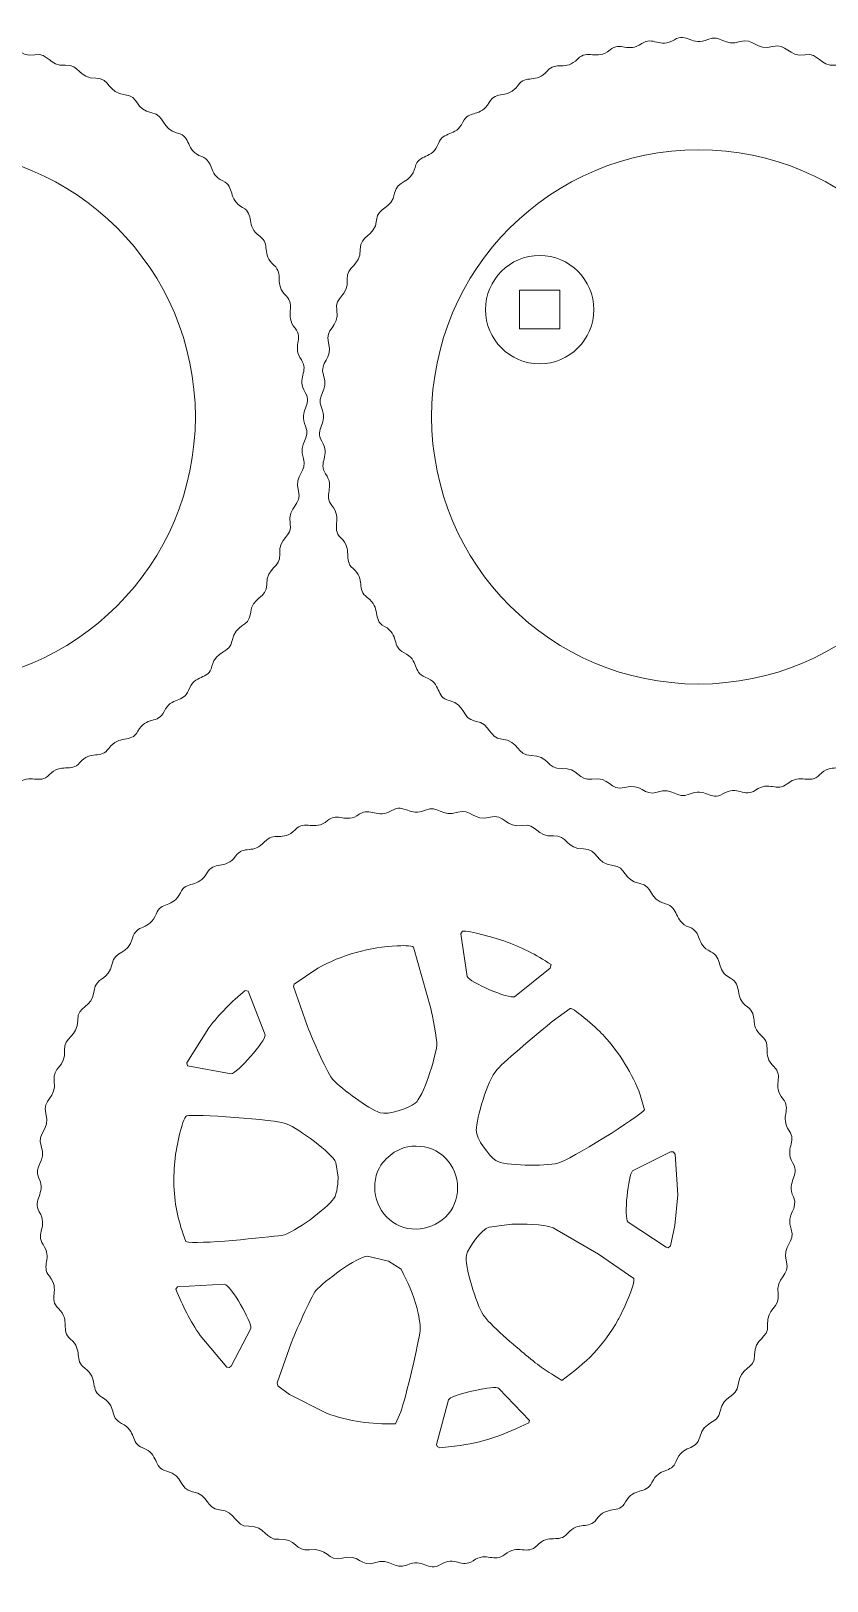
# Model space of a CAD drawing. Header units: centimetres. Extents: x -115 to 36, y 62 to 130.
# Drawn here: x -107.81 to -101.24, y 103.83 to 116.61 of the extents above; entities that cross this region are included whole.
import ezdxf

# ---------------------------------------------------------------- set-up
doc = ezdxf.new("R2010")
doc.units = ezdxf.units.CM
doc.header["$MEASUREMENT"] = 0
doc.layers.add('Camada 1', color=7, linetype='Continuous')

msp = doc.modelspace()

# ---------------------------------------------------------------- linework, layer by layer
at = {"layer": 'Camada 1', "lineweight": 9}
for points, knots in [([(-114.586, 128.83106), (-114.586, 129.51825), (-114.02377, 130.08052), (-113.33658, 130.08052), (-113.33658, 130.08052), (-113.33658, 130.08052), (-79.60186, 130.08052), (-79.60186, 130.08052), (-79.60186, 130.08052), (-78.91467, 130.08052), (-78.3524, 129.51825), (-78.3524, 128.83106), (-78.3524, 128.83106), (-78.3524, 128.83106), (-78.3524, 76.35485), (-78.3524, 76.35485), (-78.3524, 76.35485), (-78.3524, 75.66762), (-78.91467, 75.1054), (-79.60186, 75.1054), (-79.60186, 75.1054), (-79.60186, 75.1054), (-113.33658, 75.1054), (-113.33658, 75.1054), (-113.33658, 75.1054), (-114.02377, 75.1054), (-114.586, 75.66762), (-114.586, 76.35485), (-114.586, 76.35485), (-114.586, 76.35485), (-114.586, 128.83106), (-114.586, 128.83106)], [0, 0, 0, 0, 0.11111111, 0.11111111, 0.11111111, 0.11111111, 0.22222222, 0.22222222, 0.22222222, 0.22222222, 0.33333333, 0.33333333, 0.33333333, 0.33333333, 0.44444444, 0.44444444, 0.44444444, 0.44444444, 0.55555556, 0.55555556, 0.55555556, 0.55555556, 0.66666667, 0.66666667, 0.66666667, 0.66666667, 0.77777778, 0.77777778, 0.77777778, 0.77777778, 1, 1, 1, 1]), ([(-111.55192, 114.55641), (-111.56153, 114.67046), (-111.44121, 114.66235), (-111.44447, 114.80544), (-111.44447, 114.80544), (-111.44721, 114.92546), (-111.32231, 114.90186), (-111.30868, 115.04704), (-111.30868, 115.04704), (-111.29802, 115.16052), (-111.18498, 115.13024), (-111.16004, 115.26833), (-111.16004, 115.26833), (-111.13961, 115.38145), (-111.02568, 115.34133), (-110.99185, 115.48083), (-110.99185, 115.48083), (-110.96346, 115.5979), (-110.84876, 115.54236), (-110.79817, 115.67917), (-110.79817, 115.67917), (-110.75866, 115.78602), (-110.65705, 115.72771), (-110.5973, 115.85454), (-110.5973, 115.85454), (-110.54836, 115.95844), (-110.4485, 115.89039), (-110.37981, 116.01633), (-110.37981, 116.01633), (-110.32234, 116.12171), (-110.22589, 116.03904), (-110.1413, 116.15796), (-110.1413, 116.15796), (-110.07547, 116.25051), (-109.99256, 116.16853), (-109.90195, 116.27531), (-109.90195, 116.27531), (-109.82777, 116.36273), (-109.74891, 116.27133), (-109.65004, 116.37511), (-109.65004, 116.37511), (-109.56707, 116.4622), (-109.49547, 116.35692), (-109.38311, 116.45009), (-109.38311, 116.45009), (-109.29563, 116.52263), (-109.2367, 116.42188), (-109.12139, 116.50164), (-109.12139, 116.50164), (-109.02723, 116.56677), (-108.9745, 116.45835), (-108.85226, 116.53285), (-108.85226, 116.53285), (-108.74954, 116.59546), (-108.7075, 116.47513), (-108.57511, 116.53606), (-108.57511, 116.53606), (-108.47221, 116.58342), (-108.44031, 116.47102), (-108.30898, 116.51813), (-108.30898, 116.51813), (-108.2012, 116.55679), (-108.17806, 116.43844), (-108.04075, 116.47867), (-108.04075, 116.47867), (-107.92539, 116.51247), (-107.916, 116.38556), (-107.77226, 116.41008), (-107.77226, 116.41008), (-107.65993, 116.42925), (-107.65971, 116.31208), (-107.51996, 116.32381), (-107.51996, 116.32381), (-107.40585, 116.33339), (-107.41406, 116.21305), (-107.27101, 116.21636), (-107.27101, 116.21636), (-107.15101, 116.21914), (-107.17439, 116.0941), (-107.02937, 116.08057), (-107.02937, 116.08057), (-106.91592, 116.06999), (-106.94619, 115.95686), (-106.80808, 115.93197), (-106.80808, 115.93197), (-106.69508, 115.9116), (-106.73497, 115.79755), (-106.59554, 115.76374), (-106.59554, 115.76374), (-106.47844, 115.73534), (-106.53409, 115.62072), (-106.3972, 115.57006), (-106.3972, 115.57006), (-106.29034, 115.53051), (-106.34884, 115.42906), (-106.22183, 115.36919), (-106.22183, 115.36919), (-106.11797, 115.32024), (-106.18601, 115.2204), (-106.06008, 115.1517), (-106.06008, 115.1517), (-105.95463, 115.09417), (-106.03733, 114.99771), (-105.91841, 114.91319), (-105.91841, 114.91319), (-105.82597, 114.84749), (-105.90787, 114.76448), (-105.80106, 114.6738), (-105.80106, 114.6738), (-105.71358, 114.59953), (-105.80512, 114.52084), (-105.7013, 114.42193), (-105.7013, 114.42193), (-105.61424, 114.33899), (-105.71946, 114.26729), (-105.62632, 114.155), (-105.62632, 114.155), (-105.55374, 114.0675), (-105.65457, 114.00864), (-105.57477, 113.89328), (-105.57477, 113.89328), (-105.50961, 113.79909), (-105.61804, 113.74644), (-105.54357, 113.62416), (-105.54357, 113.62416), (-105.48096, 113.52135), (-105.60128, 113.4795), (-105.54031, 113.34695), (-105.54031, 113.34695), (-105.49301, 113.24411), (-105.60535, 113.21216), (-105.55828, 113.08083), (-105.55828, 113.08083), (-105.51964, 112.97304), (-105.63778, 112.95003), (-105.59765, 112.8126), (-105.59765, 112.8126), (-105.56396, 112.69724), (-105.69084, 112.68784), (-105.66633, 112.54415), (-105.66633, 112.54415), (-105.64716, 112.4318), (-105.76434, 112.43168), (-105.7526, 112.29181), (-105.7526, 112.29181), (-105.74302, 112.17772), (-105.86321, 112.18595), (-105.86001, 112.04286), (-105.86001, 112.04286), (-105.85733, 111.92275), (-105.98223, 111.9465), (-105.9958, 111.80131), (-105.9958, 111.80131), (-106.00642, 111.68774), (-106.11953, 111.71818), (-106.14444, 111.57997), (-106.14444, 111.57997), (-106.1648, 111.46699), (-106.27889, 111.50673), (-106.31267, 111.36743), (-106.31267, 111.36743), (-106.34104, 111.25044), (-106.45567, 111.30598), (-106.50635, 111.16914), (-106.50635, 111.16914), (-106.54598, 111.06214), (-106.64733, 111.12075), (-106.70718, 110.99376), (-106.70718, 110.99376), (-106.75618, 110.88979), (-106.85597, 110.95793), (-106.92471, 110.83197), (-106.92471, 110.83197), (-106.98222, 110.72659), (-107.0787, 110.80922), (-107.16322, 110.69034), (-107.16322, 110.69034), (-107.22904, 110.59777), (-107.31183, 110.67985), (-107.40261, 110.57295), (-107.40261, 110.57295), (-107.47683, 110.48555), (-107.55558, 110.57693), (-107.65448, 110.47319), (-107.65448, 110.47319), (-107.73751, 110.38609), (-107.80901, 110.49141), (-107.92141, 110.39821), (-107.92141, 110.39821), (-108.00886, 110.3257), (-108.06776, 110.42645), (-108.18313, 110.34667), (-108.18313, 110.34667), (-108.27731, 110.28154), (-108.3299, 110.38991), (-108.45226, 110.31546), (-108.45226, 110.31546), (-108.55504, 110.25292), (-108.59685, 110.37313), (-108.72942, 110.3122), (-108.72942, 110.3122), (-108.83227, 110.26493), (-108.86424, 110.37725), (-108.99554, 110.33017), (-108.99554, 110.33017), (-109.10334, 110.29152), (-109.12623, 110.4097), (-109.26377, 110.36954), (-109.26377, 110.36954), (-109.37912, 110.33586), (-109.38849, 110.46272), (-109.53222, 110.43822), (-109.53222, 110.43822), (-109.64457, 110.41907), (-109.64476, 110.53622), (-109.78456, 110.52449), (-109.78456, 110.52449), (-109.89866, 110.51491), (-109.89037, 110.63515), (-110.03355, 110.6319), (-110.03355, 110.6319), (-110.15353, 110.62918), (-110.13007, 110.75418), (-110.27511, 110.76773), (-110.27511, 110.76773), (-110.38855, 110.77833), (-110.35821, 110.89138), (-110.4964, 110.91633), (-110.4964, 110.91633), (-110.60947, 110.93674), (-110.56952, 111.05075), (-110.70894, 111.08456), (-110.70894, 111.08456), (-110.82602, 111.11295), (-110.7704, 111.2276), (-110.90728, 111.27824), (-110.90728, 111.27824), (-111.01424, 111.31781), (-110.95559, 111.41918), (-111.08265, 111.47907), (-111.08265, 111.47907), (-111.18653, 111.52804), (-111.11848, 111.62785), (-111.24444, 111.6966), (-111.24444, 111.6966), (-111.34985, 111.75413), (-111.2671, 111.85039), (-111.38607, 111.93507), (-111.38607, 111.93507), (-111.4786, 112.00093), (-111.3965, 112.08367), (-111.50346, 112.1745), (-111.50346, 112.1745), (-111.59085, 112.24871), (-111.49934, 112.32733), (-111.60322, 112.42637), (-111.60322, 112.42637), (-111.69029, 112.50938), (-111.58496, 112.58094), (-111.6782, 112.6933), (-111.6782, 112.6933), (-111.75075, 112.78073), (-111.6499, 112.83954), (-111.72975, 112.95502), (-111.72975, 112.95502), (-111.79485, 113.04917), (-111.68643, 113.10178), (-111.76096, 113.22415), (-111.76096, 113.22415), (-111.82355, 113.32691), (-111.70323, 113.36883), (-111.76417, 113.50126), (-111.76417, 113.50126), (-111.81157, 113.60426), (-111.69906, 113.63605), (-111.74624, 113.76743), (-111.74624, 113.76743), (-111.78491, 113.87513), (-111.66662, 113.89821), (-111.70683, 114.03571), (-111.70683, 114.03571), (-111.74055, 114.15099), (-111.61372, 114.16024), (-111.63819, 114.30416), (-111.63819, 114.30416), (-111.65729, 114.41653), (-111.54023, 114.41657), (-111.55192, 114.55641)], [0, 0, 0, 0, 0.01369863, 0.01369863, 0.01369863, 0.01369863, 0.02739726, 0.02739726, 0.02739726, 0.02739726, 0.04109589, 0.04109589, 0.04109589, 0.04109589, 0.05479452, 0.05479452, 0.05479452, 0.05479452, 0.06849315, 0.06849315, 0.06849315, 0.06849315, 0.08219178, 0.08219178, 0.08219178, 0.08219178, 0.09589041, 0.09589041, 0.09589041, 0.09589041, 0.10958904, 0.10958904, 0.10958904, 0.10958904, 0.12328767, 0.12328767, 0.12328767, 0.12328767, 0.1369863, 0.1369863, 0.1369863, 0.1369863, 0.15068493, 0.15068493, 0.15068493, 0.15068493, 0.16438356, 0.16438356, 0.16438356, 0.16438356, 0.17808219, 0.17808219, 0.17808219, 0.17808219, 0.19178082, 0.19178082, 0.19178082, 0.19178082, 0.20547945, 0.20547945, 0.20547945, 0.20547945, 0.21917808, 0.21917808, 0.21917808, 0.21917808, 0.23287671, 0.23287671, 0.23287671, 0.23287671, 0.24657534, 0.24657534, 0.24657534, 0.24657534, 0.26027397, 0.26027397, 0.26027397, 0.26027397, 0.2739726, 0.2739726, 0.2739726, 0.2739726, 0.28767123, 0.28767123, 0.28767123, 0.28767123, 0.30136986, 0.30136986, 0.30136986, 0.30136986, 0.31506849, 0.31506849, 0.31506849, 0.31506849, 0.32876712, 0.32876712, 0.32876712, 0.32876712, 0.34246575, 0.34246575, 0.34246575, 0.34246575, 0.35616438, 0.35616438, 0.35616438, 0.35616438, 0.36986301, 0.36986301, 0.36986301, 0.36986301, 0.38356164, 0.38356164, 0.38356164, 0.38356164, 0.39726027, 0.39726027, 0.39726027, 0.39726027, 0.4109589, 0.4109589, 0.4109589, 0.4109589, 0.42465753, 0.42465753, 0.42465753, 0.42465753, 0.43835616, 0.43835616, 0.43835616, 0.43835616, 0.45205479, 0.45205479, 0.45205479, 0.45205479, 0.46575342, 0.46575342, 0.46575342, 0.46575342, 0.47945205, 0.47945205, 0.47945205, 0.47945205, 0.49315068, 0.49315068, 0.49315068, 0.49315068, 0.50684932, 0.50684932, 0.50684932, 0.50684932, 0.52054795, 0.52054795, 0.52054795, 0.52054795, 0.53424658, 0.53424658, 0.53424658, 0.53424658, 0.54794521, 0.54794521, 0.54794521, 0.54794521, 0.56164384, 0.56164384, 0.56164384, 0.56164384, 0.57534247, 0.57534247, 0.57534247, 0.57534247, 0.5890411, 0.5890411, 0.5890411, 0.5890411, 0.60273973, 0.60273973, 0.60273973, 0.60273973, 0.61643836, 0.61643836, 0.61643836, 0.61643836, 0.63013699, 0.63013699, 0.63013699, 0.63013699, 0.64383562, 0.64383562, 0.64383562, 0.64383562, 0.65753425, 0.65753425, 0.65753425, 0.65753425, 0.67123288, 0.67123288, 0.67123288, 0.67123288, 0.68493151, 0.68493151, 0.68493151, 0.68493151, 0.69863014, 0.69863014, 0.69863014, 0.69863014, 0.71232877, 0.71232877, 0.71232877, 0.71232877, 0.7260274, 0.7260274, 0.7260274, 0.7260274, 0.73972603, 0.73972603, 0.73972603, 0.73972603, 0.75342466, 0.75342466, 0.75342466, 0.75342466, 0.76712329, 0.76712329, 0.76712329, 0.76712329, 0.78082192, 0.78082192, 0.78082192, 0.78082192, 0.79452055, 0.79452055, 0.79452055, 0.79452055, 0.80821918, 0.80821918, 0.80821918, 0.80821918, 0.82191781, 0.82191781, 0.82191781, 0.82191781, 0.83561644, 0.83561644, 0.83561644, 0.83561644, 0.84931507, 0.84931507, 0.84931507, 0.84931507, 0.8630137, 0.8630137, 0.8630137, 0.8630137, 0.87671233, 0.87671233, 0.87671233, 0.87671233, 0.89041096, 0.89041096, 0.89041096, 0.89041096, 0.90410959, 0.90410959, 0.90410959, 0.90410959, 0.91780822, 0.91780822, 0.91780822, 0.91780822, 0.93150685, 0.93150685, 0.93150685, 0.93150685, 0.94520548, 0.94520548, 0.94520548, 0.94520548, 0.95890411, 0.95890411, 0.95890411, 0.95890411, 0.97260274, 0.97260274, 0.97260274, 0.97260274, 1, 1, 1, 1]), ([(-105.19726, 114.55641), (-105.20687, 114.67046), (-105.08655, 114.66235), (-105.08981, 114.80544), (-105.08981, 114.80544), (-105.09255, 114.92546), (-104.96765, 114.90186), (-104.95402, 115.04704), (-104.95402, 115.04704), (-104.94336, 115.16052), (-104.83032, 115.13024), (-104.80538, 115.26833), (-104.80538, 115.26833), (-104.78495, 115.38145), (-104.67102, 115.34133), (-104.63719, 115.48083), (-104.63719, 115.48083), (-104.6088, 115.5979), (-104.4941, 115.54236), (-104.44351, 115.67917), (-104.44351, 115.67917), (-104.404, 115.78602), (-104.30239, 115.72771), (-104.24264, 115.85454), (-104.24264, 115.85454), (-104.1937, 115.95844), (-104.09384, 115.89039), (-104.02515, 116.01633), (-104.02515, 116.01633), (-103.96768, 116.12171), (-103.87123, 116.03904), (-103.78664, 116.15796), (-103.78664, 116.15796), (-103.72081, 116.25051), (-103.6379, 116.16853), (-103.54729, 116.27531), (-103.54729, 116.27531), (-103.47311, 116.36273), (-103.39425, 116.27133), (-103.29538, 116.37511), (-103.29538, 116.37511), (-103.21241, 116.4622), (-103.14081, 116.35692), (-103.02845, 116.45009), (-103.02845, 116.45009), (-102.94097, 116.52263), (-102.88204, 116.42188), (-102.76673, 116.50164), (-102.76673, 116.50164), (-102.67257, 116.56677), (-102.61984, 116.45835), (-102.4976, 116.53285), (-102.4976, 116.53285), (-102.39488, 116.59546), (-102.35284, 116.47513), (-102.22045, 116.53606), (-102.22045, 116.53606), (-102.11755, 116.58342), (-102.08565, 116.47102), (-101.95432, 116.51813), (-101.95432, 116.51813), (-101.84654, 116.55679), (-101.8234, 116.43844), (-101.68609, 116.47867), (-101.68609, 116.47867), (-101.57073, 116.51247), (-101.56134, 116.38556), (-101.4176, 116.41008), (-101.4176, 116.41008), (-101.30527, 116.42925), (-101.30505, 116.31208), (-101.1653, 116.32381), (-101.1653, 116.32381), (-101.05119, 116.33339), (-101.0594, 116.21305), (-100.91635, 116.21636), (-100.91635, 116.21636), (-100.79635, 116.21914), (-100.81973, 116.0941), (-100.67471, 116.08057), (-100.67471, 116.08057), (-100.56126, 116.06999), (-100.59153, 115.95686), (-100.45342, 115.93197), (-100.45342, 115.93197), (-100.34042, 115.9116), (-100.38031, 115.79755), (-100.24088, 115.76374), (-100.24088, 115.76374), (-100.12378, 115.73534), (-100.17943, 115.62072), (-100.04254, 115.57006), (-100.04254, 115.57006), (-99.93568, 115.53051), (-99.99418, 115.42906), (-99.86717, 115.36919), (-99.86717, 115.36919), (-99.76331, 115.32024), (-99.83135, 115.2204), (-99.70542, 115.1517), (-99.70542, 115.1517), (-99.59997, 115.09417), (-99.68267, 114.99771), (-99.56375, 114.91319), (-99.56375, 114.91319), (-99.47131, 114.84749), (-99.55321, 114.76448), (-99.4464, 114.6738), (-99.4464, 114.6738), (-99.35892, 114.59953), (-99.45046, 114.52084), (-99.34664, 114.42193), (-99.34664, 114.42193), (-99.25958, 114.33899), (-99.3648, 114.26729), (-99.27166, 114.155), (-99.27166, 114.155), (-99.19908, 114.0675), (-99.29991, 114.00864), (-99.22011, 113.89328), (-99.22011, 113.89328), (-99.15495, 113.79909), (-99.26338, 113.74644), (-99.18891, 113.62416), (-99.18891, 113.62416), (-99.1263, 113.52135), (-99.24662, 113.4795), (-99.18565, 113.34695), (-99.18565, 113.34695), (-99.13835, 113.24411), (-99.25069, 113.21216), (-99.20362, 113.08083), (-99.20362, 113.08083), (-99.16498, 112.97304), (-99.28312, 112.95003), (-99.24299, 112.8126), (-99.24299, 112.8126), (-99.2093, 112.69724), (-99.33618, 112.68784), (-99.31167, 112.54415), (-99.31167, 112.54415), (-99.2925, 112.4318), (-99.40968, 112.43168), (-99.39794, 112.29181), (-99.39794, 112.29181), (-99.38836, 112.17772), (-99.50855, 112.18595), (-99.50535, 112.04286), (-99.50535, 112.04286), (-99.50267, 111.92275), (-99.62757, 111.9465), (-99.64114, 111.80131), (-99.64114, 111.80131), (-99.65176, 111.68774), (-99.76487, 111.71818), (-99.78978, 111.57997), (-99.78978, 111.57997), (-99.81014, 111.46699), (-99.92423, 111.50673), (-99.95801, 111.36743), (-99.95801, 111.36743), (-99.98638, 111.25044), (-100.10101, 111.30598), (-100.15169, 111.16914), (-100.15169, 111.16914), (-100.19132, 111.06214), (-100.29267, 111.12075), (-100.35252, 110.99376), (-100.35252, 110.99376), (-100.40152, 110.88979), (-100.50131, 110.95793), (-100.57005, 110.83197), (-100.57005, 110.83197), (-100.62756, 110.72659), (-100.72404, 110.80922), (-100.80856, 110.69034), (-100.80856, 110.69034), (-100.87438, 110.59777), (-100.95717, 110.67985), (-101.04795, 110.57295), (-101.04795, 110.57295), (-101.12217, 110.48555), (-101.20092, 110.57693), (-101.29982, 110.47319), (-101.29982, 110.47319), (-101.38285, 110.38609), (-101.45435, 110.49141), (-101.56675, 110.39821), (-101.56675, 110.39821), (-101.6542, 110.3257), (-101.7131, 110.42645), (-101.82847, 110.34667), (-101.82847, 110.34667), (-101.92265, 110.28154), (-101.97524, 110.38991), (-102.0976, 110.31546), (-102.0976, 110.31546), (-102.20038, 110.25292), (-102.24219, 110.37313), (-102.37476, 110.3122), (-102.37476, 110.3122), (-102.47761, 110.26493), (-102.50958, 110.37725), (-102.64088, 110.33017), (-102.64088, 110.33017), (-102.74868, 110.29152), (-102.77157, 110.4097), (-102.90911, 110.36954), (-102.90911, 110.36954), (-103.02446, 110.33586), (-103.03383, 110.46272), (-103.17756, 110.43822), (-103.17756, 110.43822), (-103.28991, 110.41907), (-103.2901, 110.53622), (-103.4299, 110.52449), (-103.4299, 110.52449), (-103.544, 110.51491), (-103.53571, 110.63515), (-103.67889, 110.6319), (-103.67889, 110.6319), (-103.79887, 110.62918), (-103.77541, 110.75418), (-103.92045, 110.76773), (-103.92045, 110.76773), (-104.03389, 110.77833), (-104.00355, 110.89138), (-104.14174, 110.91633), (-104.14174, 110.91633), (-104.25481, 110.93674), (-104.21486, 111.05075), (-104.35428, 111.08456), (-104.35428, 111.08456), (-104.47136, 111.11295), (-104.41574, 111.2276), (-104.55262, 111.27824), (-104.55262, 111.27824), (-104.65958, 111.31781), (-104.60093, 111.41918), (-104.72799, 111.47907), (-104.72799, 111.47907), (-104.83187, 111.52804), (-104.76382, 111.62785), (-104.88978, 111.6966), (-104.88978, 111.6966), (-104.99519, 111.75413), (-104.91244, 111.85039), (-105.03141, 111.93507), (-105.03141, 111.93507), (-105.12394, 112.00093), (-105.04184, 112.08367), (-105.1488, 112.1745), (-105.1488, 112.1745), (-105.23619, 112.24871), (-105.14468, 112.32733), (-105.24856, 112.42637), (-105.24856, 112.42637), (-105.33563, 112.50938), (-105.2303, 112.58094), (-105.32354, 112.6933), (-105.32354, 112.6933), (-105.39609, 112.78073), (-105.29524, 112.83954), (-105.37509, 112.95502), (-105.37509, 112.95502), (-105.44019, 113.04917), (-105.33177, 113.10178), (-105.4063, 113.22415), (-105.4063, 113.22415), (-105.46889, 113.32691), (-105.34857, 113.36883), (-105.40951, 113.50126), (-105.40951, 113.50126), (-105.45691, 113.60426), (-105.3444, 113.63605), (-105.39158, 113.76743), (-105.39158, 113.76743), (-105.43025, 113.87513), (-105.31196, 113.89821), (-105.35217, 114.03571), (-105.35217, 114.03571), (-105.38589, 114.15099), (-105.25906, 114.16024), (-105.28353, 114.30416), (-105.28353, 114.30416), (-105.30263, 114.41653), (-105.18557, 114.41657), (-105.19726, 114.55641)], [0, 0, 0, 0, 0.01369863, 0.01369863, 0.01369863, 0.01369863, 0.02739726, 0.02739726, 0.02739726, 0.02739726, 0.04109589, 0.04109589, 0.04109589, 0.04109589, 0.05479452, 0.05479452, 0.05479452, 0.05479452, 0.06849315, 0.06849315, 0.06849315, 0.06849315, 0.08219178, 0.08219178, 0.08219178, 0.08219178, 0.09589041, 0.09589041, 0.09589041, 0.09589041, 0.10958904, 0.10958904, 0.10958904, 0.10958904, 0.12328767, 0.12328767, 0.12328767, 0.12328767, 0.1369863, 0.1369863, 0.1369863, 0.1369863, 0.15068493, 0.15068493, 0.15068493, 0.15068493, 0.16438356, 0.16438356, 0.16438356, 0.16438356, 0.17808219, 0.17808219, 0.17808219, 0.17808219, 0.19178082, 0.19178082, 0.19178082, 0.19178082, 0.20547945, 0.20547945, 0.20547945, 0.20547945, 0.21917808, 0.21917808, 0.21917808, 0.21917808, 0.23287671, 0.23287671, 0.23287671, 0.23287671, 0.24657534, 0.24657534, 0.24657534, 0.24657534, 0.26027397, 0.26027397, 0.26027397, 0.26027397, 0.2739726, 0.2739726, 0.2739726, 0.2739726, 0.28767123, 0.28767123, 0.28767123, 0.28767123, 0.30136986, 0.30136986, 0.30136986, 0.30136986, 0.31506849, 0.31506849, 0.31506849, 0.31506849, 0.32876712, 0.32876712, 0.32876712, 0.32876712, 0.34246575, 0.34246575, 0.34246575, 0.34246575, 0.35616438, 0.35616438, 0.35616438, 0.35616438, 0.36986301, 0.36986301, 0.36986301, 0.36986301, 0.38356164, 0.38356164, 0.38356164, 0.38356164, 0.39726027, 0.39726027, 0.39726027, 0.39726027, 0.4109589, 0.4109589, 0.4109589, 0.4109589, 0.42465753, 0.42465753, 0.42465753, 0.42465753, 0.43835616, 0.43835616, 0.43835616, 0.43835616, 0.45205479, 0.45205479, 0.45205479, 0.45205479, 0.46575342, 0.46575342, 0.46575342, 0.46575342, 0.47945205, 0.47945205, 0.47945205, 0.47945205, 0.49315068, 0.49315068, 0.49315068, 0.49315068, 0.50684932, 0.50684932, 0.50684932, 0.50684932, 0.52054795, 0.52054795, 0.52054795, 0.52054795, 0.53424658, 0.53424658, 0.53424658, 0.53424658, 0.54794521, 0.54794521, 0.54794521, 0.54794521, 0.56164384, 0.56164384, 0.56164384, 0.56164384, 0.57534247, 0.57534247, 0.57534247, 0.57534247, 0.5890411, 0.5890411, 0.5890411, 0.5890411, 0.60273973, 0.60273973, 0.60273973, 0.60273973, 0.61643836, 0.61643836, 0.61643836, 0.61643836, 0.63013699, 0.63013699, 0.63013699, 0.63013699, 0.64383562, 0.64383562, 0.64383562, 0.64383562, 0.65753425, 0.65753425, 0.65753425, 0.65753425, 0.67123288, 0.67123288, 0.67123288, 0.67123288, 0.68493151, 0.68493151, 0.68493151, 0.68493151, 0.69863014, 0.69863014, 0.69863014, 0.69863014, 0.71232877, 0.71232877, 0.71232877, 0.71232877, 0.7260274, 0.7260274, 0.7260274, 0.7260274, 0.73972603, 0.73972603, 0.73972603, 0.73972603, 0.75342466, 0.75342466, 0.75342466, 0.75342466, 0.76712329, 0.76712329, 0.76712329, 0.76712329, 0.78082192, 0.78082192, 0.78082192, 0.78082192, 0.79452055, 0.79452055, 0.79452055, 0.79452055, 0.80821918, 0.80821918, 0.80821918, 0.80821918, 0.82191781, 0.82191781, 0.82191781, 0.82191781, 0.83561644, 0.83561644, 0.83561644, 0.83561644, 0.84931507, 0.84931507, 0.84931507, 0.84931507, 0.8630137, 0.8630137, 0.8630137, 0.8630137, 0.87671233, 0.87671233, 0.87671233, 0.87671233, 0.89041096, 0.89041096, 0.89041096, 0.89041096, 0.90410959, 0.90410959, 0.90410959, 0.90410959, 0.91780822, 0.91780822, 0.91780822, 0.91780822, 0.93150685, 0.93150685, 0.93150685, 0.93150685, 0.94520548, 0.94520548, 0.94520548, 0.94520548, 0.95890411, 0.95890411, 0.95890411, 0.95890411, 0.97260274, 0.97260274, 0.97260274, 0.97260274, 1, 1, 1, 1]), ([(-108.65224, 111.22132), (-109.86884, 111.22132), (-110.85505, 112.20757), (-110.85505, 113.42417), (-110.85505, 113.42417), (-110.85505, 114.64073), (-109.86884, 115.62698), (-108.65224, 115.62698), (-108.65224, 115.62698), (-107.43568, 115.62698), (-106.44943, 114.64073), (-106.44943, 113.42417), (-106.44943, 113.42417), (-106.44943, 112.20757), (-107.43568, 111.22132), (-108.65224, 111.22132)], [0, 0, 0, 0, 0.2, 0.2, 0.2, 0.2, 0.4, 0.4, 0.4, 0.4, 0.6, 0.6, 0.6, 0.6, 1, 1, 1, 1]), ([(-102.29758, 111.22132), (-103.51418, 111.22132), (-104.50039, 112.20757), (-104.50039, 113.42417), (-104.50039, 113.42417), (-104.50039, 114.64073), (-103.51418, 115.62698), (-102.29758, 115.62698), (-102.29758, 115.62698), (-101.08102, 115.62698), (-100.09477, 114.64073), (-100.09477, 113.42417), (-100.09477, 113.42417), (-100.09477, 112.20757), (-101.08102, 111.22132), (-102.29758, 111.22132)], [0, 0, 0, 0, 0.2, 0.2, 0.2, 0.2, 0.4, 0.4, 0.4, 0.4, 0.6, 0.6, 0.6, 0.6, 1, 1, 1, 1]), ([(-103.60929, 114.75499), (-103.85608, 114.75499), (-104.05615, 114.55493), (-104.05615, 114.30813), (-104.05615, 114.30813), (-104.05615, 114.06133), (-103.85608, 113.86131), (-103.60929, 113.86131), (-103.60929, 113.86131), (-103.36245, 113.86131), (-103.16242, 114.06133), (-103.16242, 114.30813), (-103.16242, 114.30813), (-103.16242, 114.55493), (-103.36245, 114.75499), (-103.60929, 114.75499)], [0, 0, 0, 0, 0.2, 0.2, 0.2, 0.2, 0.4, 0.4, 0.4, 0.4, 0.6, 0.6, 0.6, 0.6, 1, 1, 1, 1]), ([(-103.44178, 114.14887), (-103.55342, 114.14887), (-103.66511, 114.14887), (-103.77675, 114.14887), (-103.77675, 114.14887), (-103.77675, 114.25506), (-103.77675, 114.36124), (-103.77675, 114.46747), (-103.77675, 114.46747), (-103.66511, 114.46747), (-103.55342, 114.46747), (-103.44178, 114.46747), (-103.44178, 114.46747), (-103.44178, 114.36124), (-103.44178, 114.25506), (-103.44178, 114.14887)], [0, 0, 0, 0, 0.2, 0.2, 0.2, 0.2, 0.4, 0.4, 0.4, 0.4, 0.6, 0.6, 0.6, 0.6, 1, 1, 1, 1]), ([(-107.52768, 108.20177), (-107.53726, 108.31573), (-107.41702, 108.30767), (-107.42027, 108.45077), (-107.42027, 108.45077), (-107.423, 108.57079), (-107.29799, 108.5473), (-107.28444, 108.69236), (-107.28444, 108.69236), (-107.27383, 108.80586), (-107.1607, 108.77555), (-107.13583, 108.91366), (-107.13583, 108.91366), (-107.11547, 109.02669), (-107.00134, 108.98675), (-106.96761, 109.12616), (-106.96761, 109.12616), (-106.9393, 109.24316), (-106.82449, 109.18778), (-106.77393, 109.32449), (-106.77393, 109.32449), (-106.73438, 109.43143), (-106.63294, 109.37293), (-106.5731, 109.49986), (-106.5731, 109.49986), (-106.5241, 109.60379), (-106.42433, 109.53569), (-106.35557, 109.66166), (-106.35557, 109.66166), (-106.29799, 109.76715), (-106.20165, 109.68435), (-106.1171, 109.80328), (-106.1171, 109.80328), (-106.05133, 109.8958), (-105.96827, 109.8139), (-105.87771, 109.92063), (-105.87771, 109.92063), (-105.80352, 110.00807), (-105.72474, 109.91663), (-105.62584, 110.02044), (-105.62584, 110.02044), (-105.5429, 110.1075), (-105.47117, 110.00229), (-105.35887, 110.09541), (-105.35887, 110.09541), (-105.27137, 110.16797), (-105.21246, 110.0672), (-105.09714, 110.14696), (-105.09714, 110.14696), (-105.00295, 110.2121), (-104.95031, 110.10368), (-104.82802, 110.17817), (-104.82802, 110.17817), (-104.72522, 110.24079), (-104.68348, 110.12047), (-104.55086, 110.18143), (-104.55086, 110.18143), (-104.448, 110.22871), (-104.41611, 110.11638), (-104.28478, 110.16346), (-104.28478, 110.16346), (-104.1769, 110.20213), (-104.15403, 110.08378), (-104.01655, 110.12404), (-104.01655, 110.12404), (-103.90123, 110.15781), (-103.8916, 110.0309), (-103.74801, 110.05541), (-103.74801, 110.05541), (-103.63576, 110.07457), (-103.63547, 109.95742), (-103.49572, 109.96914), (-103.49572, 109.96914), (-103.3816, 109.97871), (-103.38987, 109.85836), (-103.24677, 109.86168), (-103.24677, 109.86168), (-103.12669, 109.86446), (-103.15019, 109.73944), (-103.00517, 109.7259), (-103.00517, 109.7259), (-102.8917, 109.7153), (-102.92192, 109.60215), (-102.78388, 109.57729), (-102.78388, 109.57729), (-102.6708, 109.55693), (-102.71081, 109.44288), (-102.57133, 109.40907), (-102.57133, 109.40907), (-102.45429, 109.3807), (-102.50985, 109.26607), (-102.373, 109.21539), (-102.373, 109.21539), (-102.26607, 109.17579), (-102.32455, 109.07433), (-102.19763, 109.01452), (-102.19763, 109.01452), (-102.0937, 108.96554), (-102.16187, 108.86578), (-102.03583, 108.79703), (-102.03583, 108.79703), (-101.9304, 108.73952), (-102.01305, 108.64304), (-101.89421, 108.55852), (-101.89421, 108.55852), (-101.80165, 108.49269), (-101.88368, 108.40988), (-101.77682, 108.31912), (-101.77682, 108.31912), (-101.68936, 108.24484), (-101.78086, 108.16623), (-101.67706, 108.06725), (-101.67706, 108.06725), (-101.58997, 107.98421), (-101.69527, 107.9127), (-101.60208, 107.80033), (-101.60208, 107.80033), (-101.52956, 107.71289), (-101.63032, 107.65393), (-101.55053, 107.53861), (-101.55053, 107.53861), (-101.48535, 107.4444), (-101.59386, 107.39197), (-101.51932, 107.26948), (-101.51932, 107.26948), (-101.45678, 107.16671), (-101.57699, 107.12482), (-101.51606, 106.99232), (-101.51606, 106.99232), (-101.46878, 106.88951), (-101.58113, 106.85744), (-101.53404, 106.72616), (-101.53404, 106.72616), (-101.4954, 106.61846), (-101.61359, 106.59535), (-101.57345, 106.45792), (-101.57345, 106.45792), (-101.53974, 106.34251), (-101.66661, 106.33318), (-101.64208, 106.18947), (-101.64208, 106.18947), (-101.62291, 106.07716), (-101.74003, 106.07714), (-101.72835, 105.93714), (-101.72835, 105.93714), (-101.71884, 105.82316), (-101.83903, 105.83125), (-101.83577, 105.68818), (-101.83577, 105.68818), (-101.83303, 105.56816), (-101.958, 105.59179), (-101.9716, 105.44663), (-101.9716, 105.44663), (-101.98224, 105.33309), (-102.09537, 105.36336), (-102.12024, 105.22529), (-102.12024, 105.22529), (-102.14061, 105.11219), (-102.25457, 105.15229), (-102.28842, 105.01275), (-102.28842, 105.01275), (-102.31678, 104.89582), (-102.4315, 104.95124), (-102.4821, 104.81446), (-102.4821, 104.81446), (-102.52163, 104.7076), (-102.62328, 104.76592), (-102.68298, 104.63909), (-102.68298, 104.63909), (-102.7319, 104.53516), (-102.8317, 104.60331), (-102.90047, 104.47729), (-102.90047, 104.47729), (-102.95794, 104.37197), (-103.05439, 104.45454), (-103.13897, 104.33567), (-103.13897, 104.33567), (-103.20484, 104.2431), (-103.28762, 104.32515), (-103.37837, 104.21828), (-103.37837, 104.21828), (-103.45266, 104.13079), (-103.53129, 104.22237), (-103.63024, 104.11852), (-103.63024, 104.11852), (-103.71325, 104.0314), (-103.78473, 104.13676), (-103.89716, 104.04354), (-103.89716, 104.04354), (-103.98461, 103.97103), (-104.04357, 104.07177), (-104.15889, 103.99199), (-104.15889, 103.99199), (-104.25308, 103.92683), (-104.30554, 104.0353), (-104.42801, 103.96078), (-104.42801, 103.96078), (-104.5308, 103.89824), (-104.57265, 104.01845), (-104.70517, 103.95753), (-104.70517, 103.95753), (-104.80809, 103.91022), (-104.83994, 104.02262), (-104.97129, 103.9755), (-104.97129, 103.9755), (-105.07908, 103.93683), (-105.10203, 104.05503), (-105.23953, 104.01487), (-105.23953, 104.01487), (-105.35484, 103.98119), (-105.36433, 104.10806), (-105.50798, 104.08355), (-105.50798, 104.08355), (-105.62032, 104.06438), (-105.62047, 104.18155), (-105.76036, 104.16981), (-105.76036, 104.16981), (-105.87439, 104.16024), (-105.86616, 104.2805), (-106.00931, 104.27723), (-106.00931, 104.27723), (-106.12929, 104.27449), (-106.10578, 104.39945), (-106.2509, 104.41306), (-106.2509, 104.41306), (-106.36435, 104.4237), (-106.33406, 104.53672), (-106.4722, 104.56166), (-106.4722, 104.56166), (-106.58527, 104.58208), (-106.54523, 104.69604), (-106.68474, 104.72988), (-106.68474, 104.72988), (-106.80166, 104.75824), (-106.74621, 104.87295), (-106.88303, 104.92357), (-106.88303, 104.92357), (-106.98997, 104.96313), (-106.93142, 105.06459), (-107.0584, 105.12439), (-107.0584, 105.12439), (-107.16232, 105.17333), (-107.09429, 105.27327), (-107.2202, 105.34193), (-107.2202, 105.34193), (-107.32565, 105.39943), (-107.24283, 105.49571), (-107.36182, 105.58039), (-107.36182, 105.58039), (-107.45438, 105.64627), (-107.37232, 105.72905), (-107.47922, 105.81983), (-107.47922, 105.81983), (-107.56665, 105.89407), (-107.47509, 105.97272), (-107.57898, 106.0717), (-107.57898, 106.0717), (-107.66607, 106.15467), (-107.56077, 106.22633), (-107.65395, 106.33862), (-107.65395, 106.33862), (-107.72651, 106.42605), (-107.6257, 106.48495), (-107.7055, 106.60035), (-107.7055, 106.60035), (-107.77067, 106.6946), (-107.66218, 106.74706), (-107.73675, 106.86952), (-107.73675, 106.86952), (-107.79931, 106.97225), (-107.67903, 107.01399), (-107.73997, 107.14659), (-107.73997, 107.14659), (-107.78732, 107.24961), (-107.67482, 107.28135), (-107.722, 107.41275), (-107.722, 107.41275), (-107.76066, 107.52042), (-107.64245, 107.54365), (-107.68258, 107.68103), (-107.68258, 107.68103), (-107.71627, 107.79637), (-107.58944, 107.80581), (-107.61395, 107.94948), (-107.61395, 107.94948), (-107.63312, 108.06185), (-107.51599, 108.06186), (-107.52768, 108.20177)], [0, 0, 0, 0, 0.01369863, 0.01369863, 0.01369863, 0.01369863, 0.02739726, 0.02739726, 0.02739726, 0.02739726, 0.04109589, 0.04109589, 0.04109589, 0.04109589, 0.05479452, 0.05479452, 0.05479452, 0.05479452, 0.06849315, 0.06849315, 0.06849315, 0.06849315, 0.08219178, 0.08219178, 0.08219178, 0.08219178, 0.09589041, 0.09589041, 0.09589041, 0.09589041, 0.10958904, 0.10958904, 0.10958904, 0.10958904, 0.12328767, 0.12328767, 0.12328767, 0.12328767, 0.1369863, 0.1369863, 0.1369863, 0.1369863, 0.15068493, 0.15068493, 0.15068493, 0.15068493, 0.16438356, 0.16438356, 0.16438356, 0.16438356, 0.17808219, 0.17808219, 0.17808219, 0.17808219, 0.19178082, 0.19178082, 0.19178082, 0.19178082, 0.20547945, 0.20547945, 0.20547945, 0.20547945, 0.21917808, 0.21917808, 0.21917808, 0.21917808, 0.23287671, 0.23287671, 0.23287671, 0.23287671, 0.24657534, 0.24657534, 0.24657534, 0.24657534, 0.26027397, 0.26027397, 0.26027397, 0.26027397, 0.2739726, 0.2739726, 0.2739726, 0.2739726, 0.28767123, 0.28767123, 0.28767123, 0.28767123, 0.30136986, 0.30136986, 0.30136986, 0.30136986, 0.31506849, 0.31506849, 0.31506849, 0.31506849, 0.32876712, 0.32876712, 0.32876712, 0.32876712, 0.34246575, 0.34246575, 0.34246575, 0.34246575, 0.35616438, 0.35616438, 0.35616438, 0.35616438, 0.36986301, 0.36986301, 0.36986301, 0.36986301, 0.38356164, 0.38356164, 0.38356164, 0.38356164, 0.39726027, 0.39726027, 0.39726027, 0.39726027, 0.4109589, 0.4109589, 0.4109589, 0.4109589, 0.42465753, 0.42465753, 0.42465753, 0.42465753, 0.43835616, 0.43835616, 0.43835616, 0.43835616, 0.45205479, 0.45205479, 0.45205479, 0.45205479, 0.46575342, 0.46575342, 0.46575342, 0.46575342, 0.47945205, 0.47945205, 0.47945205, 0.47945205, 0.49315068, 0.49315068, 0.49315068, 0.49315068, 0.50684932, 0.50684932, 0.50684932, 0.50684932, 0.52054795, 0.52054795, 0.52054795, 0.52054795, 0.53424658, 0.53424658, 0.53424658, 0.53424658, 0.54794521, 0.54794521, 0.54794521, 0.54794521, 0.56164384, 0.56164384, 0.56164384, 0.56164384, 0.57534247, 0.57534247, 0.57534247, 0.57534247, 0.5890411, 0.5890411, 0.5890411, 0.5890411, 0.60273973, 0.60273973, 0.60273973, 0.60273973, 0.61643836, 0.61643836, 0.61643836, 0.61643836, 0.63013699, 0.63013699, 0.63013699, 0.63013699, 0.64383562, 0.64383562, 0.64383562, 0.64383562, 0.65753425, 0.65753425, 0.65753425, 0.65753425, 0.67123288, 0.67123288, 0.67123288, 0.67123288, 0.68493151, 0.68493151, 0.68493151, 0.68493151, 0.69863014, 0.69863014, 0.69863014, 0.69863014, 0.71232877, 0.71232877, 0.71232877, 0.71232877, 0.7260274, 0.7260274, 0.7260274, 0.7260274, 0.73972603, 0.73972603, 0.73972603, 0.73972603, 0.75342466, 0.75342466, 0.75342466, 0.75342466, 0.76712329, 0.76712329, 0.76712329, 0.76712329, 0.78082192, 0.78082192, 0.78082192, 0.78082192, 0.79452055, 0.79452055, 0.79452055, 0.79452055, 0.80821918, 0.80821918, 0.80821918, 0.80821918, 0.82191781, 0.82191781, 0.82191781, 0.82191781, 0.83561644, 0.83561644, 0.83561644, 0.83561644, 0.84931507, 0.84931507, 0.84931507, 0.84931507, 0.8630137, 0.8630137, 0.8630137, 0.8630137, 0.87671233, 0.87671233, 0.87671233, 0.87671233, 0.89041096, 0.89041096, 0.89041096, 0.89041096, 0.90410959, 0.90410959, 0.90410959, 0.90410959, 0.91780822, 0.91780822, 0.91780822, 0.91780822, 0.93150685, 0.93150685, 0.93150685, 0.93150685, 0.94520548, 0.94520548, 0.94520548, 0.94520548, 0.95890411, 0.95890411, 0.95890411, 0.95890411, 0.97260274, 0.97260274, 0.97260274, 0.97260274, 1, 1, 1, 1]), ([(-103.90393, 109.10315), (-103.76391, 109.05397), (-103.63794, 108.99079), (-103.51547, 108.90825), (-103.51547, 108.90825), (-103.51547, 108.90825), (-103.52308, 108.87958), (-103.52308, 108.87958), (-103.52308, 108.87958), (-103.52308, 108.87958), (-103.81529, 108.64348), (-103.81529, 108.64348), (-103.81529, 108.64348), (-103.86431, 108.62178), (-104.18629, 108.76155), (-104.20727, 108.81018), (-104.20727, 108.81018), (-104.20727, 108.81018), (-104.25928, 109.16282), (-104.25928, 109.16282), (-104.25928, 109.16282), (-104.25928, 109.16282), (-104.24562, 109.18329), (-104.24562, 109.18329), (-104.24562, 109.18329), (-104.19496, 109.19116), (-103.9622, 109.12358), (-103.90393, 109.10315)], [0, 0, 0, 0, 0.125, 0.125, 0.125, 0.125, 0.25, 0.25, 0.25, 0.25, 0.375, 0.375, 0.375, 0.375, 0.5, 0.5, 0.5, 0.5, 0.625, 0.625, 0.625, 0.625, 0.75, 0.75, 0.75, 0.75, 1, 1, 1, 1]), ([(-104.92393, 107.68683), (-105.03198, 107.72472), (-105.23111, 107.87391), (-105.31878, 107.96352), (-105.31878, 107.96352), (-105.38056, 108.05173), (-105.48091, 108.28699), (-105.52329, 108.39723), (-105.52329, 108.39723), (-105.52329, 108.39723), (-105.6392, 108.72679), (-105.6392, 108.72679), (-105.6392, 108.72679), (-105.6392, 108.72679), (-105.63463, 108.74594), (-105.63463, 108.74594), (-105.63463, 108.74594), (-105.63463, 108.74594), (-105.43858, 108.87852), (-105.43858, 108.87852), (-105.43858, 108.87852), (-105.24731, 108.98542), (-105.00364, 109.05621), (-104.78476, 109.0629), (-104.78476, 109.0629), (-104.76218, 109.06357), (-104.66035, 109.06882), (-104.64935, 109.05194), (-104.64935, 109.05194), (-104.64935, 109.05194), (-104.50781, 108.54592), (-104.50781, 108.54592), (-104.50781, 108.54592), (-104.49576, 108.48963), (-104.45372, 108.29396), (-104.45821, 108.24313), (-104.45821, 108.24313), (-104.46789, 108.13348), (-104.57196, 107.81568), (-104.63565, 107.76417), (-104.63565, 107.76417), (-104.68741, 107.72231), (-104.86012, 107.66441), (-104.92393, 107.68683)], [0, 0, 0, 0, 0.08333333, 0.08333333, 0.08333333, 0.08333333, 0.16666667, 0.16666667, 0.16666667, 0.16666667, 0.25, 0.25, 0.25, 0.25, 0.33333333, 0.33333333, 0.33333333, 0.33333333, 0.41666667, 0.41666667, 0.41666667, 0.41666667, 0.5, 0.5, 0.5, 0.5, 0.58333333, 0.58333333, 0.58333333, 0.58333333, 0.66666667, 0.66666667, 0.66666667, 0.66666667, 0.75, 0.75, 0.75, 0.75, 0.83333333, 0.83333333, 0.83333333, 0.83333333, 1, 1, 1, 1]), ([(-106.3384, 108.38658), (-106.24864, 108.50414), (-106.15085, 108.60192), (-106.03815, 108.69499), (-106.03815, 108.69499), (-106.03815, 108.69499), (-106.01409, 108.68881), (-106.01409, 108.68881), (-106.01409, 108.68881), (-106.01409, 108.68881), (-105.87382, 108.32885), (-105.87382, 108.32885), (-105.87382, 108.32885), (-105.86811, 108.27498), (-106.1053, 108.01177), (-106.15351, 108.00754), (-106.15351, 108.00754), (-106.15351, 108.00754), (-106.51352, 108.07292), (-106.51352, 108.07292), (-106.51352, 108.07292), (-106.51352, 108.07292), (-106.51969, 108.09673), (-106.51969, 108.09673), (-106.51969, 108.09673), (-106.51969, 108.09673), (-106.3384, 108.38658), (-106.3384, 108.38658)], [0, 0, 0, 0, 0.125, 0.125, 0.125, 0.125, 0.25, 0.25, 0.25, 0.25, 0.375, 0.375, 0.375, 0.375, 0.5, 0.5, 0.5, 0.5, 0.625, 0.625, 0.625, 0.625, 0.75, 0.75, 0.75, 0.75, 1, 1, 1, 1]), ([(-103.96233, 108.04104), (-103.89327, 108.11868), (-103.59341, 108.3659), (-103.50667, 108.43901), (-103.50667, 108.43901), (-103.50667, 108.43901), (-103.3579, 108.54562), (-103.3579, 108.54562), (-103.3579, 108.54562), (-103.32322, 108.55446), (-103.11432, 108.35862), (-103.07723, 108.31849), (-103.07723, 108.31849), (-102.95739, 108.18862), (-102.83915, 108.00082), (-102.78062, 107.83454), (-102.78062, 107.83454), (-102.78062, 107.83454), (-102.74472, 107.71131), (-102.74472, 107.71131), (-102.74472, 107.71131), (-102.78252, 107.65596), (-103.36479, 107.2924), (-103.45935, 107.27066), (-103.45935, 107.27066), (-103.56668, 107.24597), (-103.90105, 107.24677), (-103.96965, 107.29139), (-103.96965, 107.29139), (-104.02551, 107.32771), (-104.13394, 107.47403), (-104.13237, 107.54165), (-104.13237, 107.54165), (-104.13005, 107.64179), (-104.04141, 107.95219), (-103.96233, 108.04104)], [0, 0, 0, 0, 0.1, 0.1, 0.1, 0.1, 0.2, 0.2, 0.2, 0.2, 0.3, 0.3, 0.3, 0.3, 0.4, 0.4, 0.4, 0.4, 0.5, 0.5, 0.5, 0.5, 0.6, 0.6, 0.6, 0.6, 0.7, 0.7, 0.7, 0.7, 0.8, 0.8, 0.8, 0.8, 1, 1, 1, 1]), ([(-105.73765, 106.67478), (-105.8485, 106.66381), (-106.44046, 106.59371), (-106.52891, 106.6253), (-106.52891, 106.6253), (-106.58786, 106.78929), (-106.61873, 106.90601), (-106.62566, 107.08426), (-106.62566, 107.08426), (-106.63125, 107.22622), (-106.61141, 107.39994), (-106.5723, 107.53641), (-106.5723, 107.53641), (-106.56553, 107.56013), (-106.54253, 107.65469), (-106.52007, 107.66183), (-106.52007, 107.66183), (-106.47579, 107.67592), (-105.78598, 107.6338), (-105.69176, 107.59366), (-105.69176, 107.59366), (-105.60169, 107.55535), (-105.31831, 107.35385), (-105.29108, 107.27692), (-105.29108, 107.27692), (-105.29108, 107.27692), (-105.27213, 107.1553), (-105.27213, 107.1553), (-105.27213, 107.1553), (-105.27133, 107.12828), (-105.27856, 107.01554), (-105.3066, 106.97883), (-105.3066, 106.97883), (-105.36965, 106.89616), (-105.62512, 106.69833), (-105.73765, 106.67478)], [0, 0, 0, 0, 0.1, 0.1, 0.1, 0.1, 0.2, 0.2, 0.2, 0.2, 0.3, 0.3, 0.3, 0.3, 0.4, 0.4, 0.4, 0.4, 0.5, 0.5, 0.5, 0.5, 0.6, 0.6, 0.6, 0.6, 0.7, 0.7, 0.7, 0.7, 0.8, 0.8, 0.8, 0.8, 1, 1, 1, 1]), ([(-104.72649, 107.39918), (-104.72649, 107.39918), (-104.80848, 107.36247), (-104.80848, 107.36247), (-104.80848, 107.36247), (-104.85437, 107.32513), (-104.89923, 107.29143), (-104.93078, 107.23303), (-104.93078, 107.23303), (-105.01866, 107.07034), (-104.95421, 106.85459), (-104.79153, 106.76671), (-104.79153, 106.76671), (-104.62888, 106.67888), (-104.41313, 106.74328), (-104.32529, 106.90597), (-104.32529, 106.90597), (-104.23742, 107.06865), (-104.30182, 107.28437), (-104.46451, 107.37224), (-104.46451, 107.37224), (-104.53703, 107.41144), (-104.64745, 107.42278), (-104.72649, 107.39918)], [0, 0, 0, 0, 0.14285714, 0.14285714, 0.14285714, 0.14285714, 0.28571429, 0.28571429, 0.28571429, 0.28571429, 0.42857143, 0.42857143, 0.42857143, 0.42857143, 0.57142857, 0.57142857, 0.57142857, 0.57142857, 0.71428571, 0.71428571, 0.71428571, 0.71428571, 1, 1, 1, 1]), ([(-102.47018, 107.00928), (-102.47018, 107.00928), (-102.49297, 106.75813), (-102.49297, 106.75813), (-102.49297, 106.75813), (-102.49297, 106.75813), (-102.52883, 106.58779), (-102.52883, 106.58779), (-102.52883, 106.58779), (-102.52883, 106.58779), (-102.54964, 106.57396), (-102.54964, 106.57396), (-102.54964, 106.57396), (-102.54964, 106.57396), (-102.56507, 106.57798), (-102.56507, 106.57798), (-102.56507, 106.57798), (-102.56507, 106.57798), (-102.87991, 106.78291), (-102.87991, 106.78291), (-102.87991, 106.78291), (-102.91611, 106.82329), (-102.87919, 107.17492), (-102.84249, 107.20723), (-102.84249, 107.20723), (-102.84249, 107.20723), (-102.52841, 107.36383), (-102.52841, 107.36383), (-102.52841, 107.36383), (-102.52841, 107.36383), (-102.50794, 107.36455), (-102.50794, 107.36455), (-102.50794, 107.36455), (-102.50794, 107.36455), (-102.49242, 107.34501), (-102.49242, 107.34501), (-102.49242, 107.34501), (-102.49242, 107.34501), (-102.47018, 107.00928), (-102.47018, 107.00928)], [0, 0, 0, 0, 0.09090909, 0.09090909, 0.09090909, 0.09090909, 0.18181818, 0.18181818, 0.18181818, 0.18181818, 0.27272727, 0.27272727, 0.27272727, 0.27272727, 0.36363636, 0.36363636, 0.36363636, 0.36363636, 0.45454545, 0.45454545, 0.45454545, 0.45454545, 0.54545455, 0.54545455, 0.54545455, 0.54545455, 0.63636364, 0.63636364, 0.63636364, 0.63636364, 0.72727273, 0.72727273, 0.72727273, 0.72727273, 0.81818182, 0.81818182, 0.81818182, 0.81818182, 1, 1, 1, 1]), ([(-104.02576, 106.74396), (-104.02576, 106.74396), (-103.83737, 106.76815), (-103.83737, 106.76815), (-103.83737, 106.76815), (-103.74603, 106.7684), (-103.58203, 106.77331), (-103.4983, 106.7366), (-103.4983, 106.7366), (-103.4983, 106.7366), (-103.12333, 106.52152), (-103.12333, 106.52152), (-103.12333, 106.52152), (-103.12333, 106.52152), (-102.83352, 106.32048), (-102.83352, 106.32048), (-102.83352, 106.32048), (-102.81056, 106.28513), (-102.93633, 106.02446), (-102.96094, 105.98057), (-102.96094, 105.98057), (-103.08374, 105.7616), (-103.22651, 105.62336), (-103.42586, 105.47928), (-103.42586, 105.47928), (-103.56313, 105.56618), (-103.59878, 105.58517), (-103.72623, 105.69161), (-103.72623, 105.69161), (-103.79208, 105.74659), (-104.03228, 105.95173), (-104.07554, 106.02015), (-104.07554, 106.02015), (-104.12848, 106.10384), (-104.23399, 106.43225), (-104.21353, 106.51192), (-104.21353, 106.51192), (-104.19682, 106.57692), (-104.08882, 106.72341), (-104.02576, 106.74396)], [0, 0, 0, 0, 0.09090909, 0.09090909, 0.09090909, 0.09090909, 0.18181818, 0.18181818, 0.18181818, 0.18181818, 0.27272727, 0.27272727, 0.27272727, 0.27272727, 0.36363636, 0.36363636, 0.36363636, 0.36363636, 0.45454545, 0.45454545, 0.45454545, 0.45454545, 0.54545455, 0.54545455, 0.54545455, 0.54545455, 0.63636364, 0.63636364, 0.63636364, 0.63636364, 0.72727273, 0.72727273, 0.72727273, 0.72727273, 0.81818182, 0.81818182, 0.81818182, 0.81818182, 1, 1, 1, 1]), ([(-104.85496, 106.46397), (-104.85496, 106.46397), (-104.75152, 106.39614), (-104.75152, 106.39614), (-104.75152, 106.39614), (-104.69587, 106.28877), (-104.6518, 106.19231), (-104.62089, 106.07373), (-104.62089, 106.07373), (-104.60947, 106.02996), (-104.59057, 105.93828), (-104.59552, 105.89218), (-104.59552, 105.89218), (-104.60626, 105.79281), (-104.71118, 105.34083), (-104.75571, 105.21971), (-104.75571, 105.21971), (-104.75571, 105.21971), (-104.79905, 105.12152), (-104.79905, 105.12152), (-104.79905, 105.12152), (-105.00766, 105.11966), (-105.16798, 105.13573), (-105.36779, 105.20939), (-105.36779, 105.20939), (-105.36779, 105.20939), (-105.6729, 105.36463), (-105.6729, 105.36463), (-105.6729, 105.36463), (-105.6729, 105.36463), (-105.7689, 105.43475), (-105.7689, 105.43475), (-105.7689, 105.43475), (-105.7689, 105.43475), (-105.77486, 105.45995), (-105.77486, 105.45995), (-105.77486, 105.45995), (-105.77486, 105.45995), (-105.65979, 105.78608), (-105.65979, 105.78608), (-105.65979, 105.78608), (-105.63383, 105.851), (-105.49191, 106.17772), (-105.45529, 106.21979), (-105.45529, 106.21979), (-105.39325, 106.29105), (-105.11414, 106.5008), (-105.03024, 106.50296), (-105.03024, 106.50296), (-105.03024, 106.50296), (-104.85496, 106.46397), (-104.85496, 106.46397)], [0, 0, 0, 0, 0.07142857, 0.07142857, 0.07142857, 0.07142857, 0.14285714, 0.14285714, 0.14285714, 0.14285714, 0.21428571, 0.21428571, 0.21428571, 0.21428571, 0.28571429, 0.28571429, 0.28571429, 0.28571429, 0.35714286, 0.35714286, 0.35714286, 0.35714286, 0.42857143, 0.42857143, 0.42857143, 0.42857143, 0.5, 0.5, 0.5, 0.5, 0.57142857, 0.57142857, 0.57142857, 0.57142857, 0.64285714, 0.64285714, 0.64285714, 0.64285714, 0.71428571, 0.71428571, 0.71428571, 0.71428571, 0.78571429, 0.78571429, 0.78571429, 0.78571429, 0.85714286, 0.85714286, 0.85714286, 0.85714286, 1, 1, 1, 1]), ([(-106.60976, 106.2307), (-106.60976, 106.2307), (-106.5964, 106.25164), (-106.5964, 106.25164), (-106.5964, 106.25164), (-106.5964, 106.25164), (-106.21073, 106.2738), (-106.21073, 106.2738), (-106.21073, 106.2738), (-106.15465, 106.26196), (-105.98085, 105.95642), (-105.99159, 105.90855), (-105.99159, 105.90855), (-105.99159, 105.90855), (-106.15368, 105.59722), (-106.15368, 105.59722), (-106.15368, 105.59722), (-106.15368, 105.59722), (-106.16975, 105.58462), (-106.16975, 105.58462), (-106.16975, 105.58462), (-106.16975, 105.58462), (-106.18954, 105.58783), (-106.18954, 105.58783), (-106.18954, 105.58783), (-106.18954, 105.58783), (-106.40915, 105.84981), (-106.40915, 105.84981), (-106.40915, 105.84981), (-106.49127, 105.9686), (-106.55682, 106.09678), (-106.60976, 106.2307)], [0, 0, 0, 0, 0.11111111, 0.11111111, 0.11111111, 0.11111111, 0.22222222, 0.22222222, 0.22222222, 0.22222222, 0.33333333, 0.33333333, 0.33333333, 0.33333333, 0.44444444, 0.44444444, 0.44444444, 0.44444444, 0.55555556, 0.55555556, 0.55555556, 0.55555556, 0.66666667, 0.66666667, 0.66666667, 0.66666667, 0.77777778, 0.77777778, 0.77777778, 0.77777778, 1, 1, 1, 1]), ([(-104.36039, 105.31837), (-104.36039, 105.31837), (-104.34382, 105.33482), (-104.34382, 105.33482), (-104.34382, 105.33482), (-104.29057, 105.36964), (-103.97953, 105.44111), (-103.94525, 105.4139), (-103.94525, 105.4139), (-103.94525, 105.4139), (-103.69245, 105.14943), (-103.69245, 105.14943), (-103.69245, 105.14943), (-103.69245, 105.14943), (-103.69773, 105.13027), (-103.69773, 105.13027), (-103.69773, 105.13027), (-103.9011, 105.03449), (-104.03139, 104.97947), (-104.26436, 104.94272), (-104.26436, 104.94272), (-104.26436, 104.94272), (-104.4319, 104.92395), (-104.4319, 104.92395), (-104.4319, 104.92395), (-104.4319, 104.92395), (-104.45461, 104.93515), (-104.45461, 104.93515), (-104.45461, 104.93515), (-104.45461, 104.93515), (-104.45884, 104.95008), (-104.45884, 104.95008), (-104.45884, 104.95008), (-104.45884, 104.95008), (-104.36039, 105.31837), (-104.36039, 105.31837)], [0, 0, 0, 0, 0.1, 0.1, 0.1, 0.1, 0.2, 0.2, 0.2, 0.2, 0.3, 0.3, 0.3, 0.3, 0.4, 0.4, 0.4, 0.4, 0.5, 0.5, 0.5, 0.5, 0.6, 0.6, 0.6, 0.6, 0.7, 0.7, 0.7, 0.7, 0.8, 0.8, 0.8, 0.8, 1, 1, 1, 1])]:
    msp.add_open_spline(points, degree=3, knots=knots, dxfattribs=at)

doc.saveas('drawing.dxf')
